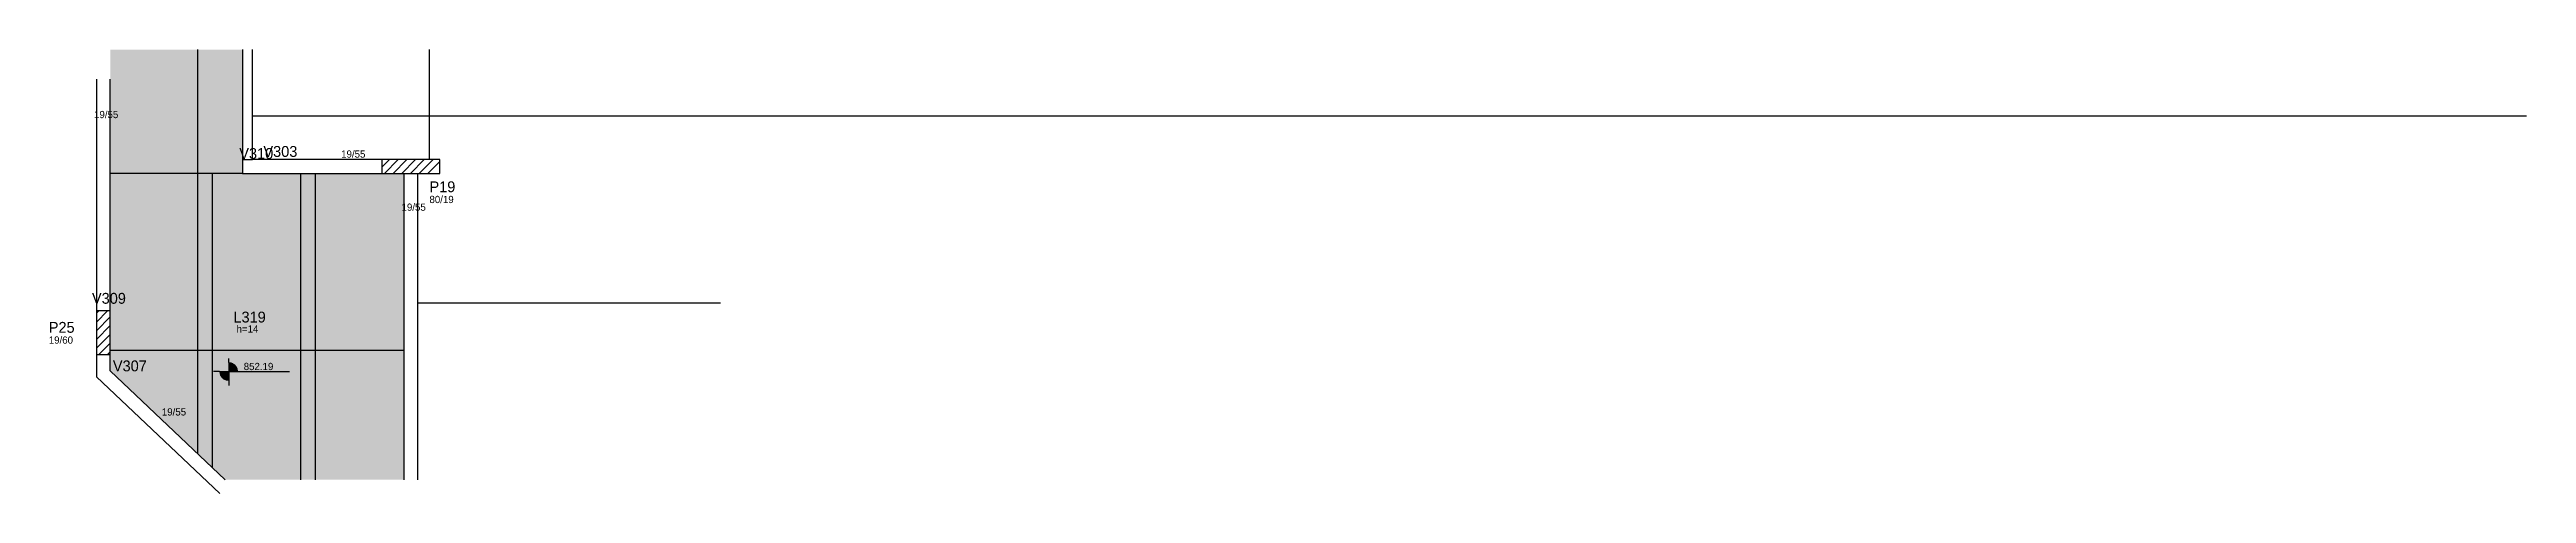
# Model space of a CAD drawing. Header units: metres. Extents: x 2659 to 6078, y 1649 to 2262.
import ezdxf

# ---------------------------------------------------------------- set-up
doc = ezdxf.new("R2010")
doc.units = ezdxf.units.M
for name, color, linetype in [('3', 7, 'Continuous'), ('4', 7, 'Continuous'), ('7', 7, 'Continuous'), ('Hachura', 7, 'Continuous'), ('Painéis', 7, 'Continuous'), ('REAPROVEITAMENTO', 7, 'Continuous')]:
    doc.layers.add(name, color=color, linetype=linetype)

msp = doc.modelspace()

# ---------------------------------------------------------------- hatches: boundary and pattern name
at = {"layer": 'Hachura'}
h = msp.add_hatch(color=7, dxfattribs=at)
h.dxf.hatch_style = 1
h.paths.add_polyline_path([(2863.6, 1703.9), (2883.6, 1684.9), (2883.6, 1684.9), (2883.6, 2090.9), (2883.6, 2090.9), (2863.6, 2090.9), (2863.6, 2090.9), (2863.6, 1703.9)])
h = msp.add_hatch(color=7, dxfattribs=at)
h.dxf.hatch_style = 1
h.paths.add_polyline_path([(3005.6, 1667.9), (3026.1, 1667.9), (3026.1, 1667.9), (3026.1, 2090.9), (3026.1, 2090.9), (3005.6, 2090.9), (3005.6, 2090.9), (3005.6, 1667.9)])
at = {"layer": 'REAPROVEITAMENTO'}
h = msp.add_hatch(color=7, dxfattribs=at)
h.dxf.hatch_style = 1
h.paths.add_polyline_path([(2925.1, 2090.9), (2742.6, 2090.9), (2742.6, 2090.9), (2742.6, 2261.9), (2742.6, 2261.9), (2925.1, 2261.9), (2925.1, 2261.9), (2925.1, 2090.9)])
h = msp.add_hatch(color=7, dxfattribs=at)
h.dxf.hatch_style = 1
h.paths.add_polyline_path([(2742.6, 2090.9), (2742.6, 1818.4), (2742.6, 1818.4), (2863.6, 1703.9), (2863.6, 1703.9), (2863.6, 1703.9), (2863.6, 1703.9), (2863.6, 2090.9), (2863.6, 2090.9), (2742.6, 2090.9)])
h = msp.add_hatch(color=7, dxfattribs=at)
h.dxf.hatch_style = 1
h.paths.add_polyline_path([(2883.6, 1684.9), (2901.5, 1667.9), (2901.5, 1667.9), (3005.6, 1667.9), (3005.6, 1667.9), (3005.6, 2090.9), (3005.6, 2090.9), (2883.6, 2090.9), (2883.6, 2090.9), (2883.6, 1684.9)])
h = msp.add_hatch(color=7, dxfattribs=at)
h.dxf.hatch_style = 1
h.paths.add_polyline_path([(3148.1, 1667.9), (3026.1, 1667.9), (3026.1, 1667.9), (3026.1, 2090.9), (3026.1, 2090.9), (3148.1, 2090.9), (3148.1, 2090.9), (3148.1, 1667.9)])

# ---------------------------------------------------------------- linework, layer by layer
at = {"layer": '3', "color": 7, "lineweight": 25}
for p, q in [((3117.6, 2099.4), (3128.1, 2109.9)), ((3121.1, 2090.9), (3140.1, 2109.9)), ((3133.2, 2090.9), (3152.2, 2109.9)), ((3145.2, 2090.9), (3164.2, 2109.9)), ((3157.2, 2090.9), (3176.2, 2109.9)), ((3169.2, 2090.9), (3188.2, 2109.9)), ((3181.2, 2090.9), (3197.6, 2107.3)), ((2723.6, 1885.7), (2738.8, 1900.9)), ((2723.6, 1897.7), (2726.8, 1900.9)), ((2723.6, 1873.7), (2742.6, 1892.7)), ((2723.6, 1861.7), (2742.6, 1880.7)), ((2723.6, 1849.6), (2742.6, 1868.6)), ((2726.9, 1840.9), (2742.6, 1856.6)), ((2738.9, 1840.9), (2742.6, 1844.6)), ((2893.7, 1817.3), (2885.3, 1817.3)), ((2893.7, 1817.3), (2918.7, 1817.3)), ((2906.2, 1816.5), (2893.7, 1816.5)), ((2906.2, 1815.7), (2893.8, 1815.7)), ((2906.2, 1814.9), (2893.9, 1814.9)), ((2906.2, 1814.1), (2894.1, 1814.1)), ((2906.2, 1813.3), (2894.4, 1813.3)), ((2906.2, 1812.5), (2894.6, 1812.5)), ((2906.2, 1829.8), (2906.2, 1835.3)), ((2906.2, 1829.8), (2906.2, 1804.8)), ((2906.2, 1829.1), (2910.1, 1829.1)), ((2906.2, 1828.4), (2912, 1828.4)), ((2906.2, 1827.6), (2913.3, 1827.6)), ((2906.2, 1826.8), (2914.3, 1826.8)), ((2906.2, 1826), (2915.2, 1826)), ((2906.2, 1825.2), (2915.9, 1825.2)), ((2906.2, 1824.4), (2916.5, 1824.4)), ((2906.2, 1823.6), (2917, 1823.6)), ((2906.2, 1822.8), (2917.4, 1822.8)), ((2906.2, 1822), (2917.8, 1822)), ((2906.2, 1821.2), (2918.1, 1821.2)), ((2906.2, 1820.4), (2918.3, 1820.4)), ((2906.2, 1819.6), (2918.5, 1819.6)), ((2906.2, 1818.8), (2918.6, 1818.8)), ((2906.2, 1818), (2918.7, 1818)), ((2918.7, 1817.3), (2990.1, 1817.3)), ((2906.2, 1811.7), (2895, 1811.7)), ((2906.2, 1810.9), (2895.4, 1810.9)), ((2906.2, 1810.1), (2895.9, 1810.1)), ((2906.2, 1809.3), (2896.5, 1809.3)), ((2906.2, 1808.5), (2897.3, 1808.5)), ((2906.2, 1807.7), (2898.1, 1807.7)), ((2906.2, 1806.9), (2899.1, 1806.9)), ((2906.2, 1806.2), (2900.5, 1806.2)), ((2906.2, 1805.4), (2902.4, 1805.4)), ((2906.2, 1804.8), (2906.2, 1797.9))]:
    msp.add_line(p, q, dxfattribs=at)
for points in [[(2925.1, 2261.9), (2925.1, 2090.9)], [(2939.1, 2109.9), (2939.1, 2261.9)], [(2723.6, 2220.9), (2723.6, 1900.9)], [(2742.6, 1900.9), (2742.6, 2220.9)], [(2925.1, 2109.9), (2939.1, 2109.9)], [(2925.1, 2090.9), (3117.6, 2090.9)], [(3117.6, 2109.9), (2939.1, 2109.9)], [(3148.1, 2090.9), (3148.1, 1667.9)], [(3167.1, 1667.9), (3167.1, 2090.9)], [(2723.6, 1840.9), (2723.6, 1810.2)], [(2742.6, 1818.4), (2742.6, 1840.9)], [(2901.5, 1667.9), (2742.6, 1818.4)], [(2723.6, 1810.2), (2894, 1648.9)]]:
    msp.add_lwpolyline(points, dxfattribs=at)
at = {"layer": '7', "color": 7, "lineweight": 25}
for points in [[(3117.6, 2090.9), (3197.6, 2090.9), (3197.6, 2109.9), (3117.6, 2109.9), (3117.6, 2090.9)], [(2723.6, 1840.9), (2742.6, 1840.9), (2742.6, 1900.9), (2723.6, 1900.9), (2723.6, 1840.9)]]:
    msp.add_lwpolyline(points, dxfattribs=at)
at = {"layer": 'Painéis', "color": 7, "lineweight": 25}
for p, q in [((2863.6, 1703.9), (2863.6, 2261.9)), ((3183.1, 2261.9), (3183.1, 2109.9)), ((2939.1, 2170.4), (6078.1, 2170.4)), ((2925.1, 2090.9), (2742.6, 2090.9)), ((2883.6, 1684.9), (2883.6, 2090.9)), ((3005.6, 1667.9), (3005.6, 2090.9)), ((3026.1, 1667.9), (3026.1, 2090.9)), ((3585, 1911.9), (3167, 1911.9)), ((2742.6, 1846.9), (3148.1, 1846.9))]:
    msp.add_line(p, q, dxfattribs=at)

# ---------------------------------------------------------------- texts
at = {"layer": '3', "color": 7, "lineweight": 25}
for s, p in [('19/55', (2720.3, 2167.2)), ('19/55', (3061.4, 2112.6)), ('80/19', (3183.3, 2049.9)), ('19/55', (3144.8, 2039.3)), ('h=14', (2917, 1871.1)), ('19/60', (2657.8, 1855.8)), ('852.19', (2926.9, 1819.3)), ('19/55', (2813.9, 1756.6))]:
    msp.add_text(s, height=10, dxfattribs=at).set_placement(p)
at = {"layer": '4', "color": 7, "lineweight": 25}
for s, p in [('V310', (2920.8, 2110.9)), ('V303', (2954.1, 2113.7)), ('P19', (3183.3, 2064.9)), ('V309', (2717.4, 1910.9)), ('P25', (2657.8, 1870.8)), ('L319', (2912.7, 1885)), ('V307', (2746.3, 1817.6))]:
    msp.add_text(s, height=15, dxfattribs=at).set_placement(p)

doc.saveas('drawing.dxf')
